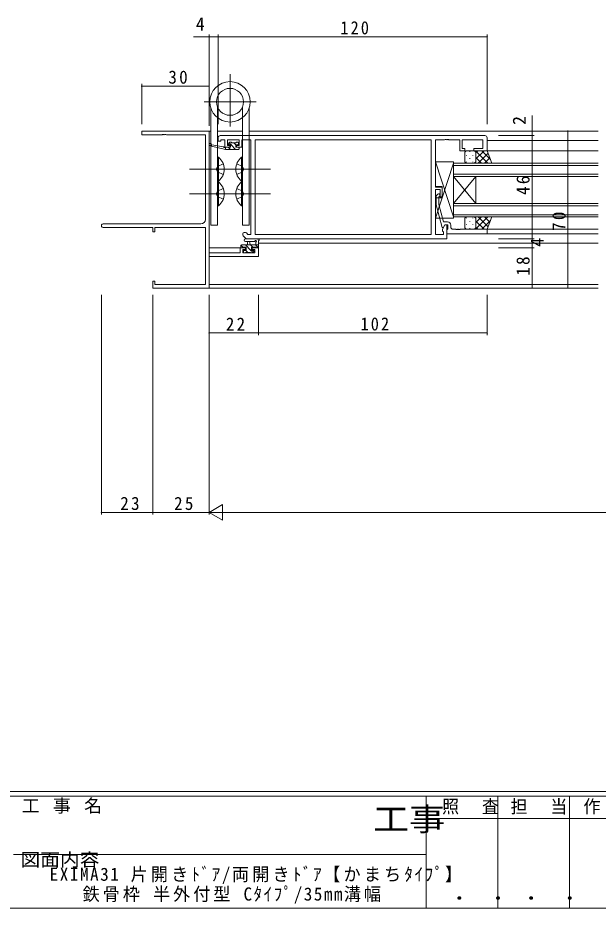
# Model space of a CAD drawing. Units: millimetres, scale not verified. Extents: x -841 to 292, y -594 to 212.
# Drawn here: x -283 to -24.2, y -594 to -197.1 of the extents above; entities that cross this region are included whole.
import ezdxf
from ezdxf.enums import TextEntityAlignment as Align

# ---------------------------------------------------------------- set-up
doc = ezdxf.new("R2010")
doc.units = ezdxf.units.MM
doc.header["$LTSCALE"] = 2
doc.linetypes.add('CHAIN2', pattern=[12, 9, -1, 1, -1])
doc.linetypes.add('DASHED3', pattern=[4, 3, -1])
for name, color, linetype, lineweight in [('0-1_YKK_ZWAK', 7, 'Continuous', 9), ('0-3_YKK_11', 7, 'Continuous', 9), ('0-4_YKK_12', 2, 'Continuous', 9), ('0-5_YKK_13', 4, 'Continuous', 9), ('0-6_YKK_D', 6, 'Continuous', 9)]:
    doc.layers.add(name, color=color, linetype=linetype, lineweight=lineweight)
doc.layers.add('0-2_USER1', color=7, linetype='Continuous')
doc.styles.add('ＭＳ ゴシック', font='')
doc.styles.get('ＭＳ ゴシック').set_extended_font_data('MS Gothic')

msp = doc.modelspace()

# ---------------------------------------------------------------- linework, layer by layer
at = {"layer": '0-1_YKK_ZWAK'}
for p, q in [((263, -541.965), (-837, -541.965)), ((209, -543.965), (-837, -543.965)), ((-101, -543.965), (-101, -593.965)), ((-69, -543.965), (-69, -593.965)), ((-37, -543.965), (-37, -593.965)), ((-3.594, -553.964), (-101, -553.964)), ((-285, -569.964), (-101, -569.964)), ((-837, -593.965), (209, -593.965))]:
    msp.add_line(p, q, dxfattribs=at)
at = {"layer": '0-3_YKK_11'}
for p, q in [((-227.76, -249.195), (-227.76, -247.565)), ((-227.76, -247.565), (-197.76, -247.565)), ((-218.718, -249.195), (-227.76, -249.195)), ((-216.985, -249.075), (-217.535, -249.075)), ((-199.39, -286.935), (-199.39, -249.195)), ((-197.76, -247.565), (-197.76, -253.065)), ((-192.76, -249.565), (-74.76, -249.565)), ((-193.76, -252.065), (-193.76, -250.565)), ((-192.46, -252.065), (-193.76, -252.065)), ((-192.46, -251.495), (-192.46, -252.065)), ((-190.76, -251.495), (-192.46, -251.495)), ((-190.76, -254.765), (-190.76, -251.495)), ((-189.56, -251.495), (-189.56, -253.965)), ((-184.36, -251.495), (-189.56, -251.495)), ((-189.56, -253.965), (-188.46, -253.965)), ((-188.46, -253.965), (-188.46, -254.765)), ((-185.46, -253.965), (-184.36, -253.965)), ((-185.46, -254.765), (-185.46, -253.965)), ((-184.36, -253.965), (-184.36, -251.495)), ((-183.16, -251.495), (-183.16, -254.765)), ((-179.06, -251.495), (-183.16, -251.495)), ((-179.06, -293.635), (-179.06, -251.495)), ((-98.69, -251.495), (-177.13, -251.495)), ((-177.13, -251.495), (-177.13, -293.635)), ((-98.69, -251.495), (-177.13, -251.495)), ((-98.69, -293.635), (-98.69, -251.495)), ((-96.76, -251.495), (-96.76, -272.665)), ((-92.718, -251.495), (-96.76, -251.495)), ((-92.535, -251.375), (-92.718, -251.495)), ((-91.985, -251.375), (-92.535, -251.375)), ((-91.802, -251.495), (-91.985, -251.375)), ((-91.718, -251.495), (-91.802, -251.495)), ((-91.535, -251.375), (-91.718, -251.495)), ((-90.985, -251.375), (-91.535, -251.375)), ((-90.802, -251.495), (-90.985, -251.375)), ((-85.96, -251.495), (-90.802, -251.495)), ((-85.96, -256.365), (-85.96, -251.495)), ((-84.96, -251.495), (-84.96, -255.365)), ((-75.69, -251.495), (-84.96, -251.495)), ((-75.69, -255.365), (-75.69, -251.495)), ((-73.76, -250.565), (-73.76, -256.365)), ((-197.76, -254.065), (-197.76, -301.835)), ((-188.46, -254.765), (-190.76, -254.765)), ((-183.16, -254.765), (-185.46, -254.765)), ((-83.76, -256.365), (-85.96, -256.365)), ((-84.96, -255.365), (-83.76, -255.365)), ((-83.76, -255.365), (-83.76, -256.365)), ((-79.76, -255.365), (-75.69, -255.365)), ((-79.76, -256.365), (-79.76, -255.365)), ((-73.76, -256.365), (-79.76, -256.365)), ((-96.76, -272.665), (-93.76, -272.665)), ((-96.76, -273.665), (-96.76, -293.635)), ((-94.76, -273.665), (-96.76, -273.665)), ((-94.76, -276.865), (-94.76, -273.665)), ((-93.76, -272.665), (-93.76, -276.865)), ((-95.784, -275.741), (-96.56, -276.516)), ((-96.56, -276.516), (-96.56, -280.461)), ((-95.36, -277.013), (-94.936, -276.589)), ((-95.36, -280.303), (-95.36, -277.013)), ((-93.76, -276.865), (-94.76, -276.865)), ((-96.56, -280.461), (-93.853, -290.565)), ((-93.28, -288.065), (-95.36, -280.303)), ((-244.945, -288.935), (-201.39, -288.935)), ((-93.69, -291.322), (-92.56, -289.365)), ((-91.46, -288.065), (-93.28, -288.065)), ((-93.253, -290.565), (-92.56, -289.365)), ((-92.56, -289.365), (-91.76, -289.365)), ((-92.56, -289.365), (-91.26, -289.365)), ((-91.76, -289.365), (-91.76, -295.565)), ((-91.26, -289.365), (-91.26, -291.165)), ((-89.96, -290.365), (-89.96, -289.565)), ((-222.76, -290.565), (-244.945, -290.565)), ((-199.39, -290.565), (-221.86, -290.565)), ((-199.39, -315.935), (-199.39, -290.565)), ((-181.113, -292.983), (-180.461, -293.635)), ((-180.461, -293.635), (-179.06, -293.635)), ((-177.13, -293.635), (-98.69, -293.635)), ((-96.76, -293.635), (-93.26, -293.635)), ((-93.853, -290.565), (-93.253, -290.565)), ((-93.69, -292.135), (-93.69, -291.322)), ((-93.26, -292.565), (-93.69, -292.135)), ((-93.26, -293.635), (-93.26, -292.565)), ((-91.46, -291.365), (-91.76, -291.665)), ((-91.76, -291.665), (-91.76, -293.365)), ((-91.76, -293.365), (-73.76, -293.365)), ((-91.26, -291.165), (-91.46, -291.365)), ((-87.718, -291.365), (-88.96, -291.365)), ((-87.535, -291.485), (-87.718, -291.365)), ((-86.985, -291.485), (-87.535, -291.485)), ((-86.802, -291.365), (-86.985, -291.485)), ((-86.718, -291.365), (-86.802, -291.365)), ((-86.535, -291.485), (-86.718, -291.365)), ((-85.985, -291.485), (-86.535, -291.485)), ((-85.802, -291.365), (-85.985, -291.485)), ((-73.76, -291.365), (-85.802, -291.365)), ((-73.76, -293.365), (-73.76, -291.365)), ((-181.26, -295.565), (-182.477, -294.347)), ((-91.76, -295.565), (-181.26, -295.565)), ((-197.76, -301.835), (-183.86, -301.835)), ((-197.76, -303.465), (-197.76, -317.565)), ((-175.76, -303.465), (-197.76, -303.465)), ((-222.76, -317.565), (-222.76, -314.565)), ((-221.86, -315.935), (-199.39, -315.935)), ((-197.76, -317.565), (-222.76, -317.565))]:
    msp.add_line(p, q, dxfattribs=at)
for points in [[(-217.535, -249.075), (-217.718, -249.195), (-217.802, -249.195), (-217.985, -249.075), (-218.535, -249.075), (-218.718, -249.195)], [(-199.39, -249.195), (-216.802, -249.195), (-216.985, -249.075)], [(-197.76, -253.065), (-196.76, -253.065), (-196.76, -254.065), (-197.76, -254.065)], [(-221.86, -290.565), (-221.86, -292.565), (-222.76, -292.565), (-222.76, -290.565)], [(-183.86, -301.835), (-183.86, -299.565), (-181.56, -299.565), (-181.56, -300.365), (-182.66, -300.365), (-182.66, -301.835), (-177.39, -301.835), (-177.39, -300.365), (-178.56, -300.365), (-178.56, -299.565), (-175.76, -299.565), (-175.76, -303.465)], [(-222.76, -314.565), (-221.86, -314.565), (-221.86, -315.935)]]:
    msp.add_lwpolyline(points, dxfattribs=at)
for centre, radius, start, end in [((-192.76, -250.565), 1, 90, 179.99998), ((-74.76, -250.565), 1, 0, 89.99998), ((-95.36, -276.165), 0.6, 314.99998, 135), ((-244.945, -289.75), 0.815, 89.99998, 270), ((-201.39, -286.935), 2, 270, 359.99998), ((-91.46, -289.565), 1.5, 0, 89.99998), ((-181.795, -293.665), 0.965, 44.99998, 225), ((-88.96, -290.365), 1, 180, 269.99998)]:
    msp.add_arc(centre, radius, start, end, dxfattribs=at)
at = {"layer": '0-4_YKK_12'}
for p, q in [((-197.76, -247.565), (-197.76, -317.565)), ((-197.01, -247.565), (-197.76, -247.565)), ((-182.81, -247.565), (-194.01, -247.565)), ((-24.26, -247.565), (-179.81, -247.565)), ((-24.26, -251.765), (-73.76, -251.765)), ((-79.46, -256.365), (-24.26, -256.365)), ((-88.76, -267.865), (-88.76, -261.865)), ((-88.76, -261.865), (-24.26, -261.865)), ((-24.26, -262.865), (-88.76, -262.865)), ((-88.76, -266.865), (-24.26, -266.865)), ((-88.76, -279.865), (-78.76, -267.865)), ((-88.76, -267.865), (-78.76, -279.865)), ((-88.76, -267.865), (-88.76, -279.865)), ((-24.26, -267.865), (-88.76, -267.865)), ((-78.76, -267.865), (-78.76, -279.865)), ((-88.76, -285.865), (-88.76, -279.865)), ((-88.76, -279.865), (-24.26, -279.865)), ((-24.26, -280.865), (-88.76, -280.865)), ((-88.76, -284.865), (-24.26, -284.865)), ((-24.26, -285.865), (-88.76, -285.865)), ((-24.26, -293.365), (-74.06, -293.365)), ((-73.76, -291.365), (-24.26, -291.365)), ((-24.26, -297.565), (-175.76, -297.565)), ((-183.36, -299.565), (-197.76, -299.565)), ((-24.26, -315.935), (-197.76, -315.935)), ((-24.26, -317.565), (-197.76, -317.565))]:
    msp.add_line(p, q, dxfattribs=at)
at = {"layer": '0-5_YKK_13'}
for p, q in [((-188.41, -222.16), (-188.41, -245.587)), ((-188.41, -222.16), (-188.41, -245.587)), ((-176.806, -234.565), (-199.888, -234.565)), ((-176.806, -234.565), (-199.888, -234.565)), ((-197.01, -237.218), (-197.01, -289.565)), ((-197.01, -237.218), (-197.01, -289.565)), ((-194.01, -241.61), (-194.01, -236.719)), ((-194.01, -241.61), (-194.01, -236.719)), ((-182.81, -241.61), (-182.81, -236.719)), ((-182.81, -241.61), (-182.81, -236.719)), ((-179.81, -237.218), (-179.81, -289.565)), ((-179.81, -237.218), (-179.81, -289.565)), ((-194.01, -289.565), (-194.01, -241.61)), ((-194.01, -289.565), (-194.01, -241.61)), ((-191.471, -254.585), (-196.51, -253.769)), ((-188.672, -252.653), (-189.172, -253.153)), ((-188.96, -253.665), (-188.621, -253.665)), ((-188.857, -252.838), (-188.26, -253.436)), ((-187.86, -252.565), (-188.46, -252.565)), ((-187.931, -253.765), (-185.931, -255.765)), ((-185.66, -252.765), (-187.66, -252.765)), ((-186.686, -252.765), (-185.76, -253.69)), ((-185.76, -253.665), (-184.96, -253.665)), ((-185.76, -254.765), (-185.76, -253.665)), ((-184.96, -252.565), (-185.46, -252.565)), ((-184.66, -253.365), (-184.66, -252.865)), ((-190.358, -255.765), (-196.624, -254.357)), ((-190.358, -254.765), (-190.445, -254.751)), ((-190.358, -255.765), (-190.358, -254.765)), ((-188.16, -254.765), (-190.358, -254.765)), ((-184.66, -255.765), (-190.358, -255.765)), ((-189.176, -254.765), (-188.176, -255.765)), ((-188.16, -254.126), (-188.16, -254.765)), ((-184.66, -254.765), (-185.76, -254.765)), ((-184.686, -254.765), (-184.36, -255.09)), ((-184.36, -255.465), (-184.36, -255.065)), ((-83.76, -260.865), (-83.76, -257.365)), ((-79.76, -256.365), (-82.76, -256.365)), ((-81.509, -256.868), (-81.509, -256.668)), ((-73.76, -256.365), (-79.76, -256.365)), ((-78.997, -256.365), (-73.497, -261.865)), ((-78.76, -257.193), (-77.931, -256.365)), ((-78.76, -260.022), (-75.103, -256.365)), ((-78.76, -260.865), (-78.76, -257.365)), ((-78.76, -257.365), (-78.76, -260.865)), ((-77.774, -261.865), (-73.343, -257.434)), ((-76.169, -256.365), (-72.222, -260.311)), ((-71.617, -261.865), (-73.76, -256.365)), ((-194.01, -259.265), (-194.01, -269.865)), ((-193.501, -259.265), (-194.01, -259.265)), ((-193.501, -259.265), (-193.501, -269.865)), ((-183.319, -259.265), (-183.319, -269.865)), ((-183.319, -259.265), (-182.81, -259.265)), ((-182.81, -259.265), (-182.81, -269.865)), ((-96.76, -261.365), (-88.76, -285.865)), ((-96.76, -261.365), (-96.76, -272.365)), ((-88.76, -261.365), (-96.76, -261.365)), ((-88.76, -261.865), (-96.76, -286.365)), ((-88.76, -286.365), (-88.76, -261.365)), ((-88.76, -285.865), (-88.76, -261.865)), ((-82.924, -258.483), (-82.924, -258.283)), ((-82.924, -261.451), (-82.924, -261.313)), ((-79.76, -261.865), (-82.76, -261.865)), ((-81.509, -259.898), (-81.509, -259.698)), ((-80.094, -258.483), (-80.094, -258.283)), ((-80.094, -261.465), (-80.094, -261.313)), ((-71.617, -261.865), (-79.76, -261.865)), ((-79.572, -261.447), (-79.554, -261.465)), ((-78.76, -259.43), (-76.326, -261.865)), ((-74.946, -261.865), (-72.55, -259.469)), ((-191.814, -264.565), (-199.791, -264.565)), ((-191.814, -264.565), (-199.791, -264.565)), ((-185.006, -264.565), (-177.029, -264.565)), ((-185.006, -264.565), (-177.029, -264.565)), ((-193.501, -269.865), (-194.01, -269.865)), ((-194.01, -270.265), (-194.01, -280.865)), ((-193.501, -270.265), (-194.01, -270.265)), ((-193.501, -270.265), (-193.501, -280.865)), ((-183.319, -269.865), (-182.81, -269.865)), ((-183.319, -270.265), (-183.319, -280.865)), ((-183.319, -270.265), (-182.81, -270.265)), ((-182.81, -270.265), (-182.81, -280.865)), ((-96.76, -272.365), (-93.76, -272.365)), ((-93.76, -272.365), (-93.76, -277.365)), ((-191.814, -275.565), (-199.791, -275.565)), ((-191.814, -275.565), (-199.791, -275.565)), ((-185.006, -275.565), (-177.029, -275.565)), ((-185.006, -275.565), (-177.029, -275.565)), ((-96.76, -277.365), (-96.76, -286.365)), ((-93.76, -277.365), (-96.76, -277.365)), ((-193.501, -280.865), (-194.01, -280.865)), ((-183.319, -280.865), (-182.81, -280.865)), ((-197.01, -289.565), (-194.01, -289.565)), ((-197.01, -289.565), (-194.01, -289.565)), ((-96.76, -286.365), (-88.76, -286.365)), ((-83.76, -286.865), (-83.76, -290.365)), ((-82.924, -286.278), (-82.924, -286.416)), ((-82.924, -289.246), (-82.924, -289.446)), ((-79.76, -285.865), (-82.76, -285.865)), ((-81.509, -287.831), (-81.509, -288.031)), ((-80.094, -286.265), (-80.094, -286.416)), ((-80.094, -289.246), (-80.094, -289.446)), ((-71.617, -285.865), (-79.76, -285.865)), ((-79.572, -286.283), (-79.554, -286.265)), ((-78.997, -291.365), (-73.497, -285.865)), ((-78.76, -288.299), (-76.326, -285.865)), ((-78.76, -286.865), (-78.76, -290.365)), ((-78.76, -290.365), (-78.76, -287.265)), ((-78.76, -287.708), (-75.103, -291.365)), ((-77.774, -285.865), (-73.343, -290.296)), ((-76.169, -291.365), (-72.222, -287.419)), ((-74.946, -285.865), (-72.55, -288.26)), ((-71.617, -285.865), (-73.76, -291.365)), ((-79.76, -291.365), (-82.76, -291.365)), ((-81.509, -290.861), (-81.509, -291.061)), ((-73.76, -291.365), (-79.76, -291.365)), ((-78.76, -290.536), (-77.931, -291.365)), ((-181.485, -295.565), (-176.322, -295.565)), ((-181.485, -296.765), (-177.523, -296.768)), ((-180.657, -298.365), (-180.555, -297.22)), ((-179.457, -298.365), (-179.559, -297.22)), ((-176.957, -297.184), (-176.957, -298.365)), ((-175.757, -299.265), (-175.757, -296.584)), ((-183.657, -298.665), (-183.657, -299.265)), ((-183.607, -298.5), (-182.608, -299.499)), ((-175.757, -298.365), (-183.357, -298.365)), ((-183.357, -299.565), (-182.757, -299.565)), ((-182.557, -299.365), (-181.257, -299.365)), ((-182.457, -301.065), (-182.457, -301.565)), ((-181.257, -300.765), (-182.157, -300.765)), ((-181.497, -298.365), (-179.106, -300.755)), ((-181.342, -300.765), (-180.442, -301.665)), ((-181.257, -299.365), (-181.257, -300.765)), ((-179.252, -298.365), (-178.252, -299.365)), ((-178.857, -299.365), (-176.857, -299.365)), ((-178.857, -300.304), (-178.857, -299.365)), ((-178.847, -301.015), (-178.215, -301.647)), ((-178.057, -300.765), (-178.396, -300.765)), ((-178.345, -301.777), (-177.845, -301.277)), ((-177.007, -298.365), (-175.871, -299.5)), ((-176.657, -299.565), (-176.057, -299.565)), ((-182.157, -301.865), (-181.657, -301.865)), ((-181.457, -301.665), (-179.357, -301.665)), ((-179.157, -301.865), (-178.557, -301.865))]:
    msp.add_line(p, q, dxfattribs=at)
at = {"layer": '0-5_YKK_13', "linetype": 'CHAIN2'}
for p, q in [((-188.51, -264.565), (-208.51, -264.565)), ((-188.31, -264.565), (-168.31, -264.565)), ((-188.51, -275.565), (-208.51, -275.565)), ((-188.31, -275.565), (-168.31, -275.565))]:
    msp.add_line(p, q, dxfattribs=at)
at = {"layer": '0-5_YKK_13', "linetype": 'DASHED3'}
for p, q in [((-194.015, -263.42), (-194.624, -264.565)), ((-194.015, -265.71), (-194.624, -264.565)), ((-191.442, -262.165), (-194.015, -263.42)), ((-191.442, -266.965), (-194.015, -265.71)), ((-185.378, -262.165), (-182.805, -263.42)), ((-185.378, -266.965), (-182.805, -265.71)), ((-182.805, -263.42), (-182.196, -264.565)), ((-182.805, -265.71), (-182.196, -264.565)), ((-191.442, -273.165), (-194.015, -274.42)), ((-185.378, -273.165), (-182.805, -274.42)), ((-194.015, -274.42), (-194.624, -275.565)), ((-194.015, -276.71), (-194.624, -275.565)), ((-191.442, -277.965), (-194.015, -276.71)), ((-185.378, -277.965), (-182.805, -276.71)), ((-182.805, -274.42), (-182.196, -275.565)), ((-182.805, -276.71), (-182.196, -275.565))]:
    msp.add_line(p, q, dxfattribs=at)
at = {"layer": '0-5_YKK_13'}
msp.add_lwpolyline([(-179.81, -289.565), (-182.81, -289.565), (-182.81, -241.61)], dxfattribs=at)
msp.add_lwpolyline([(-179.81, -289.565), (-182.81, -289.565), (-182.81, -241.61)], dxfattribs=at)
for radius in [9, 9, 6, 6]:
    msp.add_circle((-188.41, -234.565), radius, dxfattribs=at)
for centre, radius, start, end in [((-196.558, -254.065), 0.3, 80.80246, 257.34137), ((-188.96, -253.365), 0.3, 135, 270), ((-188.46, -252.865), 0.3, 90, 135), ((-188.621, -253.365), 0.3, 270, 326.94426), ((-188.16, -253.665), 0.25, 303.05573, 146.94426), ((-187.86, -254.126), 0.3, 123.05573, 180), ((-187.86, -252.765), 0.2, 0, 90), ((-185.46, -252.765), 0.2, 90, 180), ((-184.96, -252.865), 0.3, 0, 90), ((-184.96, -253.365), 0.3, 270, 0), ((-191.519, -254.881), 0.3, 20.80246, 80.80246), ((-190.958, -254.668), 0.3, 200.80246, 320.80246), ((-190.493, -255.047), 0.3, 80.80246, 140.80246), ((-184.66, -255.065), 0.3, 0, 90), ((-184.66, -255.465), 0.3, 270, 0), ((-82.76, -257.365), 1, 90, 180), ((-79.76, -257.365), 1, 0, 90), ((-197.894, -264.565), 6.884, 309.65097, 50.34901), ((-178.926, -264.565), 6.884, 129.65097, 230.34901), ((-82.76, -260.865), 1, 180, 270), ((-79.76, -260.865), 1, 270, 0), ((-197.894, -275.565), 6.884, 309.65097, 50.34901), ((-178.926, -275.565), 6.884, 129.65097, 230.34901), ((-82.76, -286.865), 1, 90, 180), ((-79.76, -286.865), 1, 0, 90), ((-82.76, -290.365), 1, 180, 270), ((-79.76, -290.365), 1, 270, 0), ((-181.484, -296.165), 0.6, 89.95976, 269.95976), ((-180.057, -297.265), 0.5, 5.09206, 174.90793), ((-177.523, -296.468), 0.3, 269.95976, 340.81024), ((-176.957, -296.665), 0.3, 300, 160.81024), ((-176.657, -297.184), 0.3, 119.99998, 180), ((-176.322, -295.865), 0.3, 40.52878, 90), ((-175.866, -295.475), 0.3, 220.52878, 280.52878), ((-175.757, -296.065), 0.3, 300, 100.52878), ((-175.457, -296.584), 0.3, 119.99998, 180), ((-183.357, -298.665), 0.3, 90, 180), ((-183.357, -299.265), 0.3, 180, 270), ((-182.757, -299.365), 0.2, 270, 0), ((-182.157, -301.065), 0.3, 90, 180), ((-182.157, -301.565), 0.3, 180, 270), ((-178.857, -300.765), 0.25, 123.05573, 326.94426), ((-179.157, -300.304), 0.3, 303.05573, 0), ((-178.396, -301.065), 0.3, 90, 146.94426), ((-178.057, -301.065), 0.3, 314.99998, 90), ((-176.657, -299.365), 0.2, 180, 270), ((-176.057, -299.265), 0.3, 270, 0), ((-181.657, -301.665), 0.2, 270, 0), ((-179.157, -301.665), 0.2, 180, 270), ((-178.557, -301.565), 0.3, 270, 314.99998)]:
    msp.add_arc(centre, radius, start, end, dxfattribs=at)
at = {"layer": '0-6_YKK_D'}
for p, q in [((-197.76, -205.565), (-204.66, -205.565)), ((-197.76, -245.259), (-197.76, -204.565)), ((-193.76, -205.565), (-197.76, -205.565)), ((-193.76, -239.565), (-193.76, -204.565)), ((-193.76, -244.565), (-193.76, -204.565)), ((-193.76, -205.565), (-73.76, -205.565)), ((-73.76, -244.565), (-73.76, -204.565)), ((-227.76, -244.565), (-227.76, -226.565)), ((-227.76, -227.565), (-197.76, -227.565)), ((-197.76, -244.565), (-197.76, -226.565)), ((-53.76, -247.565), (-53.76, -240.665)), ((-68.76, -247.565), (-36.76, -247.565)), ((-68.76, -247.565), (-52.76, -247.565)), ((-68.76, -249.565), (-52.76, -249.565)), ((-68.76, -249.565), (-52.76, -249.565)), ((-53.76, -249.565), (-53.76, -247.565)), ((-53.76, -249.565), (-53.76, -295.565)), ((-37.76, -247.565), (-37.76, -317.565)), ((-68.76, -295.565), (-52.76, -295.565)), ((-68.76, -295.565), (-52.76, -295.565)), ((-53.76, -295.565), (-53.76, -299.565)), ((-68.76, -299.565), (-52.76, -299.565)), ((-68.76, -299.565), (-52.76, -299.565)), ((-53.76, -299.565), (-53.76, -317.565)), ((-245.76, -320.565), (-245.76, -418.565)), ((-222.76, -320.565), (-222.76, -418.565)), ((-222.76, -320.565), (-222.76, -418.565)), ((-197.76, -320.565), (-197.76, -418.565)), ((-197.76, -320.565), (-197.76, -418.565)), ((-197.76, -320.565), (-197.76, -338.565)), ((-175.76, -320.565), (-175.76, -338.565)), ((-175.76, -320.565), (-175.76, -338.565)), ((-73.76, -320.565), (-73.76, -338.565)), ((-68.76, -317.565), (-36.76, -317.565)), ((-68.76, -317.565), (-52.76, -317.565)), ((-175.76, -337.565), (-197.76, -337.565)), ((-73.76, -337.565), (-175.76, -337.565)), ((-197.76, -417.565), (-191.698, -414.065)), ((-191.698, -421.065), (-191.698, -414.065)), ((-197.76, -417.565), (-191.698, -421.065)), ((-197.76, -417.565), (-185.636, -417.565)), ((-190.76, -417.565), (145.24, -417.565))]:
    msp.add_line(p, q, dxfattribs=at)
msp.add_lwpolyline([(-197.76, -417.565), (-222.76, -417.565), (-245.76, -417.565)], dxfattribs=at)
for centre, start, end in [((-197.76, -205.565), 0, 180), ((-197.76, -205.565), 180, 0), ((-193.76, -205.565), 0, 180), ((-193.76, -205.565), 0, 180), ((-193.76, -205.565), 180, 0), ((-193.76, -205.565), 180, 0), ((-73.76, -205.565), 0, 180), ((-73.76, -205.565), 180, 0), ((-227.76, -227.565), 0, 180), ((-227.76, -227.565), 180, 0), ((-197.76, -227.565), 0, 180), ((-197.76, -227.565), 180, 0), ((-53.76, -247.565), 90, 270), ((-53.76, -249.565), 90, 270), ((-53.76, -249.565), 90, 270), ((-53.76, -247.565), 270, 90), ((-53.76, -249.565), 270, 90), ((-53.76, -249.565), 270, 90), ((-37.76, -247.565), 90, 270), ((-37.76, -247.565), 270, 90), ((-53.76, -295.565), 90, 270), ((-53.76, -295.565), 90, 270), ((-53.76, -295.565), 270, 90), ((-53.76, -295.565), 270, 90), ((-53.76, -299.565), 90, 270), ((-53.76, -299.565), 90, 270), ((-53.76, -299.565), 270, 90), ((-53.76, -299.565), 270, 90), ((-53.76, -317.565), 90, 270), ((-53.76, -317.565), 270, 90), ((-37.76, -317.565), 90, 270), ((-37.76, -317.565), 270, 90), ((-197.76, -337.565), 0, 180), ((-197.76, -337.565), 180, 0), ((-175.76, -337.565), 0, 180), ((-175.76, -337.565), 0, 180), ((-175.76, -337.565), 180, 0), ((-175.76, -337.565), 180, 0), ((-73.76, -337.565), 0, 180), ((-73.76, -337.565), 180, 0), ((-245.76, -417.565), 0, 180), ((-245.76, -417.565), 180, 0), ((-222.76, -417.565), 0, 180), ((-222.76, -417.565), 0, 180), ((-222.76, -417.565), 180, 0), ((-222.76, -417.565), 180, 0)]:
    msp.add_arc(centre, 0.106, start, end, dxfattribs=at)

# ---------------------------------------------------------------- texts
at = {"layer": '0-1_YKK_ZWAK', "color": 2, "style": 'ＭＳ ゴシック', "width": 1.15}
msp.add_text('工事', height=10.26, dxfattribs=at).set_placement((-124.669, -562.474), align=Align.BOTTOM_LEFT)
at = {"layer": '0-1_YKK_ZWAK', "style": 'ＭＳ ゴシック', "width": 1.1}
msp.add_text('図面内容', height=5.865, dxfattribs=at).set_placement((-281.832, -577.034), align=Align.BOTTOM_LEFT)
at = {"layer": '0-1_YKK_ZWAK', "color": 3, "style": 'ＭＳ ゴシック', "width": 1.15}
for p in [(-94.636, -592.459), (-62.636, -592.459)]:
    msp.add_text(' ． ．', height=7.331, dxfattribs=at).set_placement(p, align=Align.BOTTOM_LEFT)
at = {"layer": '0-1_YKK_ZWAK', "char_height": 5.865, "attachment_point": 7, "style": 'ＭＳ ゴシック'}
for s, insert in [('\\T1.16;工\\~事\\~名', (-281.268, -551.869)), ('\\T1.17;\\W0.95;照\\~\\~査', (-93.873, -552.222)), ('\\T1.17;\\W0.95;担\\~\\~当', (-63.351, -552.222)), ('\\T1.17;\\W0.95;作\\~\\~図', (-30.829, -552.196))]:
    msp.add_mtext(s, dxfattribs=dict(at, insert=insert))
at = {"layer": '0-2_USER1', "char_height": 5.865, "attachment_point": 7, "style": 'ＭＳ ゴシック'}
for s, insert in [('\\T1.19;\\W0.95;EXIMA31\\~片開きﾄﾞｱ/両開きﾄﾞｱ【かまちﾀｲﾌﾟ】', (-268.833, -583.178)), ('\\T1.18;\\W0.95;鉄骨枠\\~半外付型\\~Cﾀｲﾌﾟ/35mm溝幅', (-254.118, -592))]:
    msp.add_mtext(s, dxfattribs=dict(at, insert=insert))
at = {"layer": '0-6_YKK_D', "color": 7, "style": 'ＭＳ ゴシック'}
msp.add_text('4', height=5.865, dxfattribs=at).set_placement((-203.66, -204.565), align=Align.BOTTOM_LEFT)
for s, p in [('2', (-54.76, -244.865)), ('4', (-46.76, -299.165))]:
    msp.add_text(s, height=5.865, rotation=90, dxfattribs=at).set_placement(p, align=Align.BOTTOM_LEFT)
at = {"layer": '0-6_YKK_D', "color": 7, "char_height": 5.865, "attachment_point": 7, "style": 'ＭＳ ゴシック'}
for s, insert in [('\\T1.27;\\W0.9;120', (-139.2, -204.565)), ('\\T1.27;\\W0.95;30', (-215.891, -226.565)), ('\\T1.27;\\W0.95;22', (-190.28, -336.565)), ('\\T1.27;\\W0.9;102', (-130.2, -336.565)), ('\\T1.27;\\W0.95;23', (-237.342, -416.565)), ('\\T1.27;\\W0.95;25', (-213.342, -416.565))]:
    msp.add_mtext(s, dxfattribs=dict(at, insert=insert))
at = {"layer": '0-6_YKK_D', "color": 7, "char_height": 5.865, "attachment_point": 7, "rotation": 90, "style": 'ＭＳ ゴシック'}
for s, insert in [('\\T1.27;\\W0.95;46', (-54.76, -276.085)), ('\\T1.27;\\W0.95;70', (-38.76, -292.085)), ('\\T1.27;\\W0.95;18', (-54.76, -312.085))]:
    msp.add_mtext(s, dxfattribs=dict(at, insert=insert))

doc.saveas('drawing.dxf')
